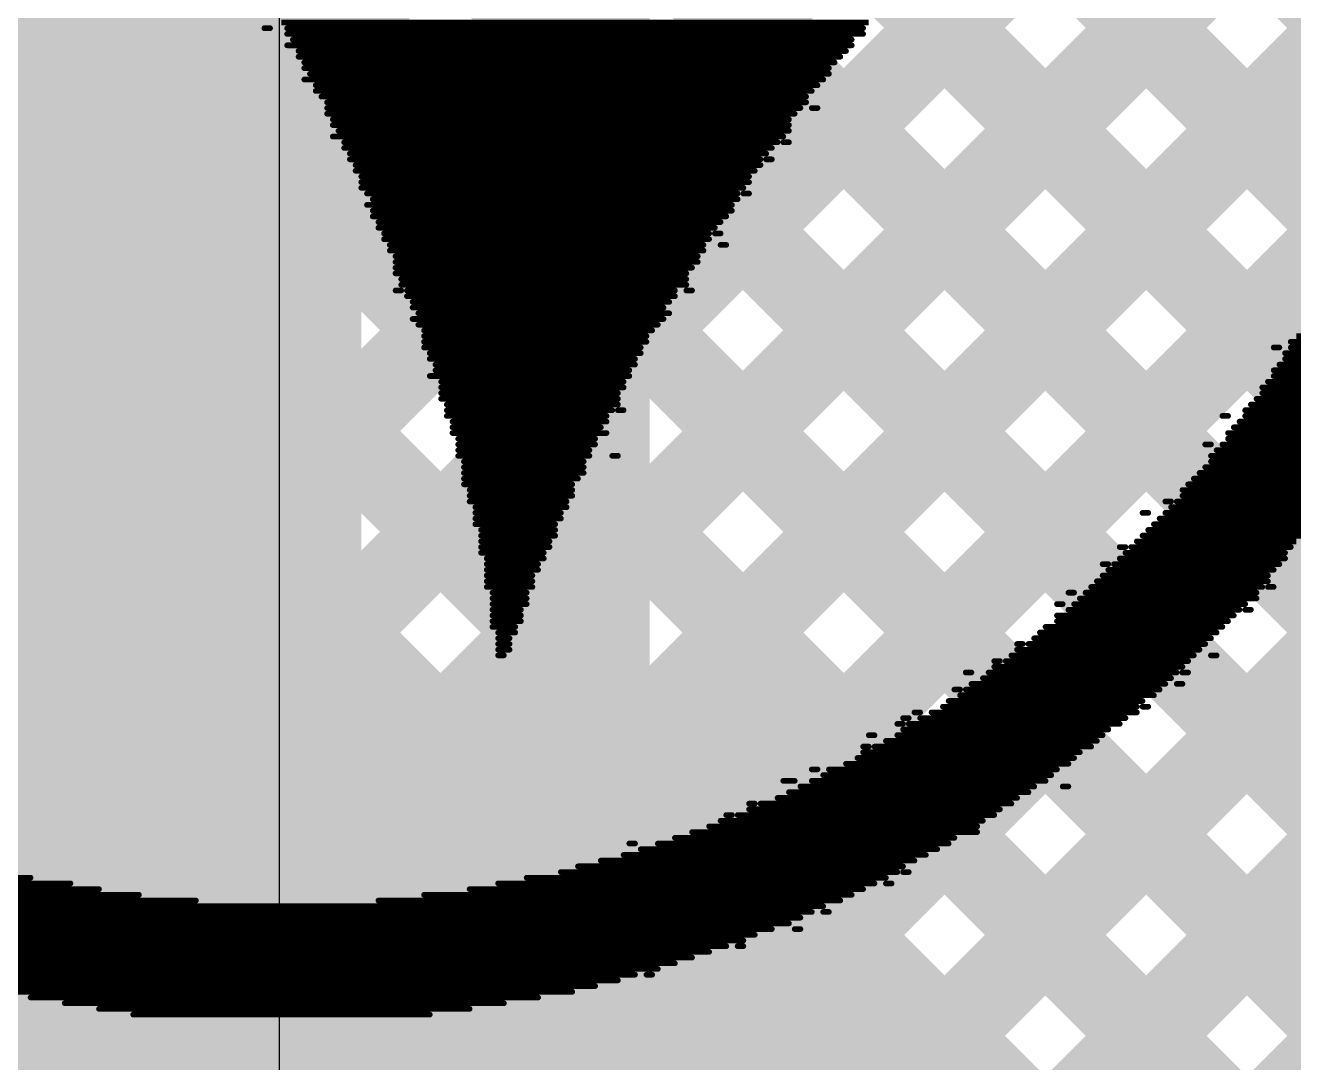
# Model space of a CAD drawing. Header units: millimetres. Extents: x 4.35 to 7.26, y 1.61 to 5.34.
# Drawn here: x 5.6371 to 5.8595, y 3.1066 to 3.2885 of the extents above; entities that cross this region are included whole.
import ezdxf

# ---------------------------------------------------------------- set-up
doc = ezdxf.new("R2010")
doc.units = ezdxf.units.MM
doc.header["$MEASUREMENT"] = 0
for name, color, linetype in [('BottomLayer', 5, 'Continuous'), ('BottomOverlay', 54, 'Continuous'), ('TopLayer', 1, 'Continuous'), ('TopOverlay', 2, 'Continuous'), ('TopPaste', 8, 'Continuous'), ('TopSolder', 216, 'Continuous')]:
    doc.layers.add(name, color=color, linetype=linetype)

# ---------------------------------------------------------------- blocks, each defined once
blk = doc.blocks.new('SLF10145T_100M2R5_PF_107')
at = {"layer": 'TopLayer'}
blk.add_solid([(0.11024, -0.06299), (0.20866, -0.06299), (0.11024, 0.06299), (0.20866, 0.06299)], dxfattribs=at)
at = {"layer": 'TopOverlay', "const_width": 0.01}
blk.add_lwpolyline([(0.204, -0.072), (0.204, -0.204)], dxfattribs=at)
at = {"layer": 'TopOverlay', "const_width": 0.005}
blk.add_lwpolyline([(0.2015, -0.072, 1), (0.2065, -0.072, 1)], format="xyb", close=True, dxfattribs=at)
at = {"layer": 'TopPaste'}
blk.add_solid([(0.11024, -0.06299), (0.20866, -0.06299), (0.11024, 0.06299), (0.20866, 0.06299)], dxfattribs=at)
at = {"layer": 'TopSolder'}
blk.add_solid([(0.10624, -0.06699), (0.21266, -0.06699), (0.10624, 0.06699), (0.21266, 0.06699)], dxfattribs=at)

msp = doc.modelspace()

# ---------------------------------------------------------------- linework, layer by layer
at = {"layer": 'BottomLayer'}
for points, const_width in [([(5.75481, 2.9971), (6.16722, 3.4095)], 0.015), ([(5.72924, 3.00688), (6.1245, 3.40214)], 0.015), ([(5.3628, 2.7465), (6.0168, 3.4005)], 0.015), ([(5.64993, 2.99828), (6.05215, 3.4005)], 0.015), ([(5.6765, 3.09556), (5.98144, 3.4005)], 0.015), ([(5.6765, 3.23698), (5.84002, 3.4005)], 0.015), ([(5.6765, 3.20163), (5.87537, 3.4005)], 0.015), ([(5.6765, 3.27234), (5.80466, 3.4005)], 0.015), ([(5.6765, 3.13092), (5.94608, 3.4005)], 0.015), ([(5.6765, 3.16627), (5.91073, 3.4005)], 0.015), ([(5.69351, 3.0065), (6.08751, 3.4005)], 0.015), ([(5.75653, 3.4005), (6.2405, 2.91653)], 0.015), ([(5.72377, 3.39791), (6.2405, 2.88118)], 0.015), ([(5.70058, 3.38574), (5.95838, 3.12794)], 0.015), ([(5.68453, 3.36643), (5.93041, 3.12056)], 0.015), ([(5.642, 3.08158), (5.642, 3.335)], 0.04), ([(5.67662, 3.33899), (5.9245, 3.09111)], 0.015), ([(5.6765, 3.08158), (5.6765, 3.335)], 0.015), ([(5.6765, 3.30376), (5.9245, 3.05576)], 0.015), ([(5.6765, 3.2684), (5.9245, 3.0204)], 0.015), ([(5.6765, 3.23305), (5.9245, 2.98505)], 0.015), ([(5.6765, 3.19769), (5.9245, 2.94969)], 0.015), ([(5.6765, 3.19769), (5.9245, 2.94969)], 0.015), ([(5.6765, 3.16233), (5.9245, 2.91433)], 0.015), ([(5.6765, 3.12698), (5.9245, 2.87898)], 0.015)]:
    msp.add_lwpolyline(points, dxfattribs=dict(at, const_width=const_width))
at = {"layer": 'BottomLayer', "const_width": 0.0075}
for points in [[(5.67275, 3.27234, 1), (5.68025, 3.27234, 1)], [(5.67275, 3.2684, 1), (5.68025, 3.2684, 1)], [(5.67275, 3.23698, 1), (5.68025, 3.23698, 1)], [(5.67275, 3.23305, 1), (5.68025, 3.23305, 1)], [(5.67275, 3.20163, 1), (5.68025, 3.20163, 1)], [(5.67275, 3.19769, 1), (5.68025, 3.19769, 1)], [(5.67275, 3.19769, 1), (5.68025, 3.19769, 1)], [(5.67275, 3.16627, 1), (5.68025, 3.16627, 1)], [(5.67275, 3.16233, 1), (5.68025, 3.16233, 1)], [(5.67275, 3.13092, 1), (5.68025, 3.13092, 1)], [(5.67275, 3.12698, 1), (5.68025, 3.12698, 1)]]:
    msp.add_lwpolyline(points, format="xyb", close=True, dxfattribs=at)
at = {"layer": 'BottomOverlay', "const_width": 0.001}
for points in [[(5.682, 3.289), (5.785, 3.289)], [(5.679, 3.288), (5.68, 3.288)], [(5.683, 3.288), (5.784, 3.288)], [(5.683, 3.287), (5.784, 3.287)], [(5.683, 3.285), (5.782, 3.285)], [(5.684, 3.286), (5.782, 3.286)], [(5.685, 3.284), (5.781, 3.284)], [(5.685, 3.283), (5.78, 3.283)], [(5.686, 3.282), (5.779, 3.282)], [(5.686, 3.281), (5.778, 3.281)], [(5.686, 3.279), (5.777, 3.279)], [(5.687, 3.28), (5.778, 3.28)], [(5.688, 3.278), (5.776, 3.278)], [(5.688, 3.277), (5.775, 3.277)], [(5.689, 3.276), (5.774, 3.276)], [(5.69, 3.275), (5.774, 3.275)], [(5.69, 3.274), (5.773, 3.274)], [(5.775, 3.274), (5.776, 3.274)], [(5.69, 3.273), (5.772, 3.273)], [(5.691, 3.272), (5.771, 3.272)], [(5.691, 3.271), (5.771, 3.271)], [(5.691, 3.269), (5.77, 3.269)], [(5.692, 3.27), (5.771, 3.27)], [(5.693, 3.268), (5.769, 3.268)], [(5.693, 3.267), (5.768, 3.267)], [(5.77, 3.268), (5.771, 3.268)], [(5.694, 3.266), (5.767, 3.266)], [(5.694, 3.265), (5.766, 3.265)], [(5.767, 3.265), (5.768, 3.265)], [(5.695, 3.264), (5.766, 3.264)], [(5.695, 3.263), (5.765, 3.263)], [(5.696, 3.262), (5.764, 3.262)], [(5.696, 3.261), (5.764, 3.261)], [(5.696, 3.26), (5.763, 3.26)], [(5.697, 3.259), (5.762, 3.259)], [(5.698, 3.258), (5.762, 3.258)], [(5.763, 3.259), (5.764, 3.259)], [(5.697, 3.257), (5.761, 3.257)], [(5.698, 3.256), (5.761, 3.256)], [(5.698, 3.255), (5.76, 3.255)], [(5.699, 3.254), (5.759, 3.254)], [(5.699, 3.253), (5.758, 3.253)], [(5.7, 3.252), (5.757, 3.252)], [(5.758, 3.252), (5.759, 3.252)], [(5.7, 3.251), (5.757, 3.251)], [(5.701, 3.25), (5.756, 3.25)], [(5.701, 3.249), (5.756, 3.249)], [(5.759, 3.25), (5.76, 3.25)], [(5.702, 3.248), (5.755, 3.248)], [(5.702, 3.247), (5.755, 3.247)], [(5.702, 3.246), (5.754, 3.246)], [(5.702, 3.245), (5.753, 3.245)], [(5.703, 3.244), (5.753, 3.244)], [(5.703, 3.243), (5.753, 3.243)], [(5.702, 3.242), (5.703, 3.242)], [(5.704, 3.242), (5.751, 3.242)], [(5.704, 3.241), (5.751, 3.241)], [(5.753, 3.242), (5.754, 3.242)], [(5.705, 3.24), (5.75, 3.24)], [(5.705, 3.239), (5.749, 3.239)], [(5.706, 3.238), (5.75, 3.238)], [(5.705, 3.237), (5.749, 3.237)], [(5.706, 3.236), (5.748, 3.236)], [(5.707, 3.235), (5.747, 3.235)], [(5.707, 3.234), (5.746, 3.234)], [(5.86, 3.234), (5.884, 3.234)], [(5.707, 3.233), (5.746, 3.233)], [(5.707, 3.232), (5.745, 3.232)], [(5.856, 3.232), (5.857, 3.232)], [(5.859, 3.233), (5.883, 3.233)], [(5.859, 3.232), (5.883, 3.232)], [(5.708, 3.231), (5.745, 3.231)], [(5.708, 3.23), (5.744, 3.23)], [(5.709, 3.229), (5.744, 3.229)], [(5.857, 3.229), (5.881, 3.229)], [(5.858, 3.231), (5.882, 3.231)], [(5.858, 3.23), (5.882, 3.23)], [(5.708, 3.227), (5.743, 3.227)], [(5.709, 3.228), (5.743, 3.228)], [(5.856, 3.228), (5.881, 3.228)], [(5.856, 3.227), (5.88, 3.227)], [(5.71, 3.226), (5.742, 3.226)], [(5.71, 3.225), (5.742, 3.225)], [(5.854, 3.225), (5.879, 3.225)], [(5.855, 3.226), (5.88, 3.226)], [(5.71, 3.224), (5.741, 3.224)], [(5.71, 3.223), (5.741, 3.223)], [(5.853, 3.223), (5.878, 3.223)], [(5.854, 3.224), (5.878, 3.224)], [(5.711, 3.222), (5.741, 3.222)], [(5.711, 3.221), (5.74, 3.221)], [(5.741, 3.221), (5.742, 3.221)], [(5.851, 3.221), (5.877, 3.221)], [(5.852, 3.222), (5.877, 3.222)], [(5.711, 3.22), (5.739, 3.22)], [(5.712, 3.219), (5.739, 3.219)], [(5.712, 3.218), (5.738, 3.218)], [(5.847, 3.22), (5.848, 3.22)], [(5.849, 3.218), (5.875, 3.218)], [(5.85, 3.219), (5.876, 3.219)], [(5.851, 3.22), (5.876, 3.22)], [(5.712, 3.217), (5.739, 3.217)], [(5.713, 3.216), (5.737, 3.216)], [(5.848, 3.217), (5.874, 3.217)], [(5.848, 3.216), (5.873, 3.216)], [(5.713, 3.215), (5.737, 3.215)], [(5.713, 3.214), (5.736, 3.214)], [(5.844, 3.215), (5.845, 3.215)], [(5.846, 3.214), (5.872, 3.214)], [(5.847, 3.215), (5.873, 3.215)], [(5.713, 3.213), (5.736, 3.213)], [(5.714, 3.212), (5.735, 3.212)], [(5.74, 3.213), (5.741, 3.213)], [(5.845, 3.213), (5.871, 3.213)], [(5.845, 3.212), (5.871, 3.212)], [(5.714, 3.211), (5.735, 3.211)], [(5.714, 3.21), (5.735, 3.21)], [(5.714, 3.209), (5.734, 3.209)], [(5.842, 3.209), (5.87, 3.209)], [(5.843, 3.21), (5.869, 3.21)], [(5.844, 3.211), (5.87, 3.211)], [(5.714, 3.208), (5.733, 3.208)], [(5.715, 3.207), (5.733, 3.207)], [(5.84, 3.207), (5.867, 3.207)], [(5.841, 3.208), (5.868, 3.208)], [(5.715, 3.206), (5.733, 3.206)], [(5.715, 3.205), (5.732, 3.205)], [(5.837, 3.205), (5.838, 3.205)], [(5.839, 3.205), (5.866, 3.205)], [(5.84, 3.206), (5.866, 3.206)], [(5.716, 3.204), (5.732, 3.204)], [(5.716, 3.203), (5.731, 3.203)], [(5.833, 3.203), (5.834, 3.203)], [(5.837, 3.203), (5.864, 3.203)], [(5.838, 3.204), (5.865, 3.204)], [(5.716, 3.202), (5.731, 3.202)], [(5.716, 3.201), (5.73, 3.201)], [(5.835, 3.201), (5.862, 3.201)], [(5.836, 3.202), (5.863, 3.202)], [(5.717, 3.2), (5.73, 3.2)], [(5.717, 3.199), (5.73, 3.199)], [(5.717, 3.198), (5.729, 3.198)], [(5.832, 3.198), (5.86, 3.198)], [(5.833, 3.199), (5.861, 3.199)], [(5.834, 3.2), (5.862, 3.2)], [(5.717, 3.197), (5.729, 3.197)], [(5.717, 3.196), (5.728, 3.196)], [(5.829, 3.197), (5.83, 3.197)], [(5.83, 3.196), (5.858, 3.196)], [(5.831, 3.197), (5.859, 3.197)], [(5.718, 3.195), (5.728, 3.195)], [(5.718, 3.194), (5.727, 3.194)], [(5.826, 3.194), (5.827, 3.194)], [(5.828, 3.194), (5.857, 3.194)], [(5.829, 3.195), (5.858, 3.195)], [(5.718, 3.193), (5.727, 3.193)], [(5.718, 3.192), (5.726, 3.192)], [(5.826, 3.192), (5.855, 3.192)], [(5.827, 3.193), (5.856, 3.193)], [(5.718, 3.191), (5.726, 3.191)], [(5.718, 3.19), (5.726, 3.19)], [(5.719, 3.189), (5.725, 3.189)], [(5.82, 3.189), (5.821, 3.189)], [(5.823, 3.189), (5.853, 3.189)], [(5.824, 3.19), (5.854, 3.19)], [(5.825, 3.191), (5.855, 3.191)], [(5.855, 3.19), (5.856, 3.19)], [(5.719, 3.188), (5.725, 3.188)], [(5.719, 3.187), (5.725, 3.187)], [(5.818, 3.187), (5.819, 3.187)], [(5.821, 3.187), (5.851, 3.187)], [(5.822, 3.188), (5.853, 3.188)], [(5.719, 3.186), (5.724, 3.186)], [(5.719, 3.185), (5.724, 3.185)], [(5.818, 3.185), (5.849, 3.185)], [(5.82, 3.186), (5.85, 3.186)], [(5.851, 3.186), (5.852, 3.186)], [(5.719, 3.184), (5.724, 3.184)], [(5.719, 3.183), (5.723, 3.183)], [(5.816, 3.183), (5.847, 3.183)], [(5.818, 3.184), (5.848, 3.184)], [(5.72, 3.182), (5.723, 3.182)], [(5.72, 3.181), (5.722, 3.181)], [(5.72, 3.18), (5.722, 3.18)], [(5.811, 3.18), (5.812, 3.18)], [(5.813, 3.18), (5.844, 3.18)], [(5.814, 3.181), (5.845, 3.181)], [(5.815, 3.182), (5.846, 3.182)], [(5.72, 3.179), (5.722, 3.179)], [(5.72, 3.178), (5.721, 3.178)], [(5.81, 3.178), (5.842, 3.178)], [(5.811, 3.179), (5.843, 3.179)], [(5.845, 3.178), (5.846, 3.178)], [(5.807, 3.177), (5.808, 3.177)], [(5.807, 3.176), (5.84, 3.176)], [(5.809, 3.177), (5.841, 3.177)], [(5.802, 3.175), (5.803, 3.175)], [(5.805, 3.174), (5.838, 3.174)], [(5.806, 3.175), (5.839, 3.175)], [(5.84, 3.175), (5.841, 3.175)], [(5.8, 3.172), (5.801, 3.172)], [(5.802, 3.172), (5.836, 3.172)], [(5.803, 3.173), (5.837, 3.173)], [(5.839, 3.173), (5.84, 3.173)], [(5.798, 3.169), (5.832, 3.169)], [(5.799, 3.17), (5.833, 3.17)], [(5.801, 3.171), (5.835, 3.171)], [(5.833, 3.169), (5.834, 3.169)], [(5.791, 3.167), (5.792, 3.167)], [(5.793, 3.168), (5.794, 3.168)], [(5.794, 3.167), (5.83, 3.167)], [(5.796, 3.168), (5.832, 3.168)], [(5.79, 3.166), (5.791, 3.166)], [(5.791, 3.165), (5.827, 3.165)], [(5.792, 3.166), (5.829, 3.166)], [(5.785, 3.164), (5.786, 3.164)], [(5.788, 3.163), (5.825, 3.163)], [(5.79, 3.164), (5.826, 3.164)], [(5.783, 3.16), (5.821, 3.16)], [(5.784, 3.162), (5.785, 3.162)], [(5.784, 3.161), (5.822, 3.161)], [(5.786, 3.162), (5.824, 3.162)], [(5.775, 3.158), (5.776, 3.158)], [(5.778, 3.158), (5.818, 3.158)], [(5.781, 3.159), (5.82, 3.159)], [(5.77, 3.156), (5.772, 3.156)], [(5.775, 3.156), (5.816, 3.156)], [(5.777, 3.157), (5.817, 3.157)], [(5.771, 3.154), (5.813, 3.154)], [(5.773, 3.155), (5.814, 3.155)], [(5.819, 3.155), (5.82, 3.155)], [(5.764, 3.152), (5.765, 3.152)], [(5.766, 3.152), (5.81, 3.152)], [(5.769, 3.153), (5.811, 3.153)], [(5.759, 3.149), (5.805, 3.149)], [(5.76, 3.15), (5.761, 3.15)], [(5.762, 3.15), (5.807, 3.15)], [(5.764, 3.151), (5.808, 3.151)], [(5.754, 3.147), (5.804, 3.147)], [(5.757, 3.148), (5.804, 3.148)], [(5.743, 3.145), (5.744, 3.145)], [(5.748, 3.145), (5.799, 3.145)], [(5.751, 3.146), (5.8, 3.146)], [(5.742, 3.143), (5.795, 3.143)], [(5.745, 3.144), (5.797, 3.144)], [(5.731, 3.14), (5.79, 3.14)], [(5.734, 3.141), (5.791, 3.141)], [(5.738, 3.142), (5.793, 3.142)], [(5.791, 3.14), (5.792, 3.14)], [(5.577, 3.139), (5.638, 3.139)], [(5.58, 3.138), (5.645, 3.138)], [(5.72, 3.138), (5.786, 3.138)], [(5.725, 3.139), (5.788, 3.139)], [(5.788, 3.138), (5.789, 3.138)], [(5.582, 3.137), (5.65, 3.137)], [(5.583, 3.136), (5.657, 3.136)], [(5.707, 3.136), (5.782, 3.136)], [(5.715, 3.137), (5.784, 3.137)], [(5.586, 3.135), (5.667, 3.135)], [(5.588, 3.134), (5.777, 3.134)], [(5.699, 3.135), (5.78, 3.135)], [(5.589, 3.133), (5.775, 3.133)], [(5.592, 3.132), (5.773, 3.132)], [(5.777, 3.133), (5.778, 3.133)], [(5.595, 3.131), (5.771, 3.131)], [(5.597, 3.13), (5.768, 3.13)], [(5.599, 3.129), (5.765, 3.129)], [(5.772, 3.13), (5.773, 3.13)], [(5.602, 3.128), (5.763, 3.128)], [(5.604, 3.127), (5.76, 3.127)], [(5.762, 3.127), (5.763, 3.127)], [(5.608, 3.126), (5.757, 3.126)], [(5.611, 3.125), (5.754, 3.125)], [(5.614, 3.124), (5.751, 3.124)], [(5.617, 3.123), (5.748, 3.123)], [(5.621, 3.122), (5.744, 3.122)], [(5.624, 3.121), (5.741, 3.121)], [(5.628, 3.12), (5.737, 3.12)], [(5.746, 3.122), (5.747, 3.122)], [(5.633, 3.119), (5.733, 3.119)], [(5.638, 3.118), (5.727, 3.118)], [(5.644, 3.117), (5.721, 3.117)], [(5.65, 3.116), (5.715, 3.116)], [(5.656, 3.115), (5.708, 3.115)]]:
    msp.add_lwpolyline(points, dxfattribs=at)
at = {"layer": 'BottomOverlay', "const_width": 0.0005}
for points in [[(5.67875, 3.288, 1), (5.67925, 3.288, 1)], [(5.67975, 3.288, 1), (5.68025, 3.288, 1)], [(5.68275, 3.288, 1), (5.68325, 3.288, 1)], [(5.68275, 3.287, 1), (5.68325, 3.287, 1)], [(5.78375, 3.288, 1), (5.78425, 3.288, 1)], [(5.78375, 3.287, 1), (5.78425, 3.287, 1)], [(5.68275, 3.285, 1), (5.68325, 3.285, 1)], [(5.68375, 3.286, 1), (5.68425, 3.286, 1)], [(5.78175, 3.286, 1), (5.78225, 3.286, 1)], [(5.78175, 3.285, 1), (5.78225, 3.285, 1)], [(5.68475, 3.284, 1), (5.68525, 3.284, 1)], [(5.68475, 3.283, 1), (5.68525, 3.283, 1)], [(5.77975, 3.283, 1), (5.78025, 3.283, 1)], [(5.78075, 3.284, 1), (5.78125, 3.284, 1)], [(5.68575, 3.282, 1), (5.68625, 3.282, 1)], [(5.68575, 3.281, 1), (5.68625, 3.281, 1)], [(5.77775, 3.281, 1), (5.77825, 3.281, 1)], [(5.77875, 3.282, 1), (5.77925, 3.282, 1)], [(5.68575, 3.279, 1), (5.68625, 3.279, 1)], [(5.68675, 3.28, 1), (5.68725, 3.28, 1)], [(5.68775, 3.278, 1), (5.68825, 3.278, 1)], [(5.77575, 3.278, 1), (5.77625, 3.278, 1)], [(5.77675, 3.279, 1), (5.77725, 3.279, 1)], [(5.77775, 3.28, 1), (5.77825, 3.28, 1)], [(5.68775, 3.277, 1), (5.68825, 3.277, 1)], [(5.68875, 3.276, 1), (5.68925, 3.276, 1)], [(5.77375, 3.276, 1), (5.77425, 3.276, 1)], [(5.77475, 3.277, 1), (5.77525, 3.277, 1)], [(5.68975, 3.275, 1), (5.69025, 3.275, 1)], [(5.68975, 3.274, 1), (5.69025, 3.274, 1)], [(5.77275, 3.274, 1), (5.77325, 3.274, 1)], [(5.77375, 3.275, 1), (5.77425, 3.275, 1)], [(5.77475, 3.274, 1), (5.77525, 3.274, 1)], [(5.77575, 3.274, 1), (5.77625, 3.274, 1)], [(5.68975, 3.273, 1), (5.69025, 3.273, 1)], [(5.69075, 3.272, 1), (5.69125, 3.272, 1)], [(5.77075, 3.272, 1), (5.77125, 3.272, 1)], [(5.77175, 3.273, 1), (5.77225, 3.273, 1)], [(5.69075, 3.271, 1), (5.69125, 3.271, 1)], [(5.69075, 3.269, 1), (5.69125, 3.269, 1)], [(5.69175, 3.27, 1), (5.69225, 3.27, 1)], [(5.76975, 3.269, 1), (5.77025, 3.269, 1)], [(5.77075, 3.271, 1), (5.77125, 3.271, 1)], [(5.77075, 3.27, 1), (5.77125, 3.27, 1)], [(5.69275, 3.268, 1), (5.69325, 3.268, 1)], [(5.69275, 3.267, 1), (5.69325, 3.267, 1)], [(5.76775, 3.267, 1), (5.76825, 3.267, 1)], [(5.76875, 3.268, 1), (5.76925, 3.268, 1)], [(5.76975, 3.268, 1), (5.77025, 3.268, 1)], [(5.77075, 3.268, 1), (5.77125, 3.268, 1)], [(5.69375, 3.266, 1), (5.69425, 3.266, 1)], [(5.69375, 3.265, 1), (5.69425, 3.265, 1)], [(5.76575, 3.265, 1), (5.76625, 3.265, 1)], [(5.76675, 3.266, 1), (5.76725, 3.266, 1)], [(5.76675, 3.265, 1), (5.76725, 3.265, 1)], [(5.76775, 3.265, 1), (5.76825, 3.265, 1)], [(5.69475, 3.264, 1), (5.69525, 3.264, 1)], [(5.69475, 3.263, 1), (5.69525, 3.263, 1)], [(5.76475, 3.263, 1), (5.76525, 3.263, 1)], [(5.76575, 3.264, 1), (5.76625, 3.264, 1)], [(5.69575, 3.262, 1), (5.69625, 3.262, 1)], [(5.69575, 3.261, 1), (5.69625, 3.261, 1)], [(5.76375, 3.262, 1), (5.76425, 3.262, 1)], [(5.76375, 3.261, 1), (5.76425, 3.261, 1)], [(5.69575, 3.26, 1), (5.69625, 3.26, 1)], [(5.69675, 3.259, 1), (5.69725, 3.259, 1)], [(5.69775, 3.258, 1), (5.69825, 3.258, 1)], [(5.76175, 3.259, 1), (5.76225, 3.259, 1)], [(5.76175, 3.258, 1), (5.76225, 3.258, 1)], [(5.76275, 3.26, 1), (5.76325, 3.26, 1)], [(5.76275, 3.259, 1), (5.76325, 3.259, 1)], [(5.76375, 3.259, 1), (5.76425, 3.259, 1)], [(5.69675, 3.257, 1), (5.69725, 3.257, 1)], [(5.69775, 3.256, 1), (5.69825, 3.256, 1)], [(5.76075, 3.257, 1), (5.76125, 3.257, 1)], [(5.76075, 3.256, 1), (5.76125, 3.256, 1)], [(5.69775, 3.255, 1), (5.69825, 3.255, 1)], [(5.69875, 3.254, 1), (5.69925, 3.254, 1)], [(5.75875, 3.254, 1), (5.75925, 3.254, 1)], [(5.75975, 3.255, 1), (5.76025, 3.255, 1)], [(5.69875, 3.253, 1), (5.69925, 3.253, 1)], [(5.69975, 3.252, 1), (5.70025, 3.252, 1)], [(5.75675, 3.252, 1), (5.75725, 3.252, 1)], [(5.75775, 3.253, 1), (5.75825, 3.253, 1)], [(5.75775, 3.252, 1), (5.75825, 3.252, 1)], [(5.75875, 3.252, 1), (5.75925, 3.252, 1)], [(5.69975, 3.251, 1), (5.70025, 3.251, 1)], [(5.70075, 3.25, 1), (5.70125, 3.25, 1)], [(5.70075, 3.249, 1), (5.70125, 3.249, 1)], [(5.75575, 3.25, 1), (5.75625, 3.25, 1)], [(5.75575, 3.249, 1), (5.75625, 3.249, 1)], [(5.75675, 3.251, 1), (5.75725, 3.251, 1)], [(5.75875, 3.25, 1), (5.75925, 3.25, 1)], [(5.75975, 3.25, 1), (5.76025, 3.25, 1)], [(5.70175, 3.248, 1), (5.70225, 3.248, 1)], [(5.70175, 3.247, 1), (5.70225, 3.247, 1)], [(5.75475, 3.248, 1), (5.75525, 3.248, 1)], [(5.75475, 3.247, 1), (5.75525, 3.247, 1)], [(5.70175, 3.246, 1), (5.70225, 3.246, 1)], [(5.70175, 3.245, 1), (5.70225, 3.245, 1)], [(5.75275, 3.245, 1), (5.75325, 3.245, 1)], [(5.75375, 3.246, 1), (5.75425, 3.246, 1)], [(5.70275, 3.244, 1), (5.70325, 3.244, 1)], [(5.70275, 3.243, 1), (5.70325, 3.243, 1)], [(5.75275, 3.244, 1), (5.75325, 3.244, 1)], [(5.75275, 3.243, 1), (5.75325, 3.243, 1)], [(5.70175, 3.242, 1), (5.70225, 3.242, 1)], [(5.70275, 3.242, 1), (5.70325, 3.242, 1)], [(5.70375, 3.242, 1), (5.70425, 3.242, 1)], [(5.70375, 3.241, 1), (5.70425, 3.241, 1)], [(5.75075, 3.242, 1), (5.75125, 3.242, 1)], [(5.75075, 3.241, 1), (5.75125, 3.241, 1)], [(5.75275, 3.242, 1), (5.75325, 3.242, 1)], [(5.75375, 3.242, 1), (5.75425, 3.242, 1)], [(5.70475, 3.24, 1), (5.70525, 3.24, 1)], [(5.70475, 3.239, 1), (5.70525, 3.239, 1)], [(5.70575, 3.238, 1), (5.70625, 3.238, 1)], [(5.74875, 3.239, 1), (5.74925, 3.239, 1)], [(5.74975, 3.24, 1), (5.75025, 3.24, 1)], [(5.74975, 3.238, 1), (5.75025, 3.238, 1)], [(5.70475, 3.237, 1), (5.70525, 3.237, 1)], [(5.70575, 3.236, 1), (5.70625, 3.236, 1)], [(5.74775, 3.236, 1), (5.74825, 3.236, 1)], [(5.74875, 3.237, 1), (5.74925, 3.237, 1)], [(5.70675, 3.235, 1), (5.70725, 3.235, 1)], [(5.70675, 3.234, 1), (5.70725, 3.234, 1)], [(5.74575, 3.234, 1), (5.74625, 3.234, 1)], [(5.74675, 3.235, 1), (5.74725, 3.235, 1)], [(5.70675, 3.233, 1), (5.70725, 3.233, 1)], [(5.70675, 3.232, 1), (5.70725, 3.232, 1)], [(5.74475, 3.232, 1), (5.74525, 3.232, 1)], [(5.74575, 3.233, 1), (5.74625, 3.233, 1)], [(5.85575, 3.232, 1), (5.85625, 3.232, 1)], [(5.85675, 3.232, 1), (5.85725, 3.232, 1)], [(5.85875, 3.233, 1), (5.85925, 3.233, 1)], [(5.85875, 3.232, 1), (5.85925, 3.232, 1)], [(5.70775, 3.231, 1), (5.70825, 3.231, 1)], [(5.70775, 3.23, 1), (5.70825, 3.23, 1)], [(5.70875, 3.229, 1), (5.70925, 3.229, 1)], [(5.74375, 3.23, 1), (5.74425, 3.23, 1)], [(5.74375, 3.229, 1), (5.74425, 3.229, 1)], [(5.74475, 3.231, 1), (5.74525, 3.231, 1)], [(5.85675, 3.229, 1), (5.85725, 3.229, 1)], [(5.85775, 3.231, 1), (5.85825, 3.231, 1)], [(5.85775, 3.23, 1), (5.85825, 3.23, 1)], [(5.70775, 3.227, 1), (5.70825, 3.227, 1)], [(5.70875, 3.228, 1), (5.70925, 3.228, 1)], [(5.74275, 3.228, 1), (5.74325, 3.228, 1)], [(5.74275, 3.227, 1), (5.74325, 3.227, 1)], [(5.85575, 3.228, 1), (5.85625, 3.228, 1)], [(5.85575, 3.227, 1), (5.85625, 3.227, 1)], [(5.70975, 3.226, 1), (5.71025, 3.226, 1)], [(5.70975, 3.225, 1), (5.71025, 3.225, 1)], [(5.74175, 3.226, 1), (5.74225, 3.226, 1)], [(5.74175, 3.225, 1), (5.74225, 3.225, 1)], [(5.85375, 3.225, 1), (5.85425, 3.225, 1)], [(5.85475, 3.226, 1), (5.85525, 3.226, 1)], [(5.70975, 3.224, 1), (5.71025, 3.224, 1)], [(5.70975, 3.223, 1), (5.71025, 3.223, 1)], [(5.74075, 3.224, 1), (5.74125, 3.224, 1)], [(5.74075, 3.223, 1), (5.74125, 3.223, 1)], [(5.85275, 3.223, 1), (5.85325, 3.223, 1)], [(5.85375, 3.224, 1), (5.85425, 3.224, 1)], [(5.71075, 3.222, 1), (5.71125, 3.222, 1)], [(5.71075, 3.221, 1), (5.71125, 3.221, 1)], [(5.73975, 3.221, 1), (5.74025, 3.221, 1)], [(5.74075, 3.222, 1), (5.74125, 3.222, 1)], [(5.74075, 3.221, 1), (5.74125, 3.221, 1)], [(5.74175, 3.221, 1), (5.74225, 3.221, 1)], [(5.85075, 3.221, 1), (5.85125, 3.221, 1)], [(5.85175, 3.222, 1), (5.85225, 3.222, 1)], [(5.71075, 3.22, 1), (5.71125, 3.22, 1)], [(5.71175, 3.219, 1), (5.71225, 3.219, 1)], [(5.71175, 3.218, 1), (5.71225, 3.218, 1)], [(5.73775, 3.218, 1), (5.73825, 3.218, 1)], [(5.73875, 3.22, 1), (5.73925, 3.22, 1)], [(5.73875, 3.219, 1), (5.73925, 3.219, 1)], [(5.84675, 3.22, 1), (5.84725, 3.22, 1)], [(5.84775, 3.22, 1), (5.84825, 3.22, 1)], [(5.84875, 3.218, 1), (5.84925, 3.218, 1)], [(5.84975, 3.219, 1), (5.85025, 3.219, 1)], [(5.85075, 3.22, 1), (5.85125, 3.22, 1)], [(5.71175, 3.217, 1), (5.71225, 3.217, 1)], [(5.71275, 3.216, 1), (5.71325, 3.216, 1)], [(5.73675, 3.216, 1), (5.73725, 3.216, 1)], [(5.73875, 3.217, 1), (5.73925, 3.217, 1)], [(5.84775, 3.217, 1), (5.84825, 3.217, 1)], [(5.84775, 3.216, 1), (5.84825, 3.216, 1)], [(5.71275, 3.215, 1), (5.71325, 3.215, 1)], [(5.71275, 3.214, 1), (5.71325, 3.214, 1)], [(5.73575, 3.214, 1), (5.73625, 3.214, 1)], [(5.73675, 3.215, 1), (5.73725, 3.215, 1)], [(5.84375, 3.215, 1), (5.84425, 3.215, 1)], [(5.84475, 3.215, 1), (5.84525, 3.215, 1)], [(5.84575, 3.214, 1), (5.84625, 3.214, 1)], [(5.84675, 3.215, 1), (5.84725, 3.215, 1)], [(5.71275, 3.213, 1), (5.71325, 3.213, 1)], [(5.71375, 3.212, 1), (5.71425, 3.212, 1)], [(5.73475, 3.212, 1), (5.73525, 3.212, 1)], [(5.73575, 3.213, 1), (5.73625, 3.213, 1)], [(5.73975, 3.213, 1), (5.74025, 3.213, 1)], [(5.74075, 3.213, 1), (5.74125, 3.213, 1)], [(5.84475, 3.213, 1), (5.84525, 3.213, 1)], [(5.84475, 3.212, 1), (5.84525, 3.212, 1)], [(5.71375, 3.211, 1), (5.71425, 3.211, 1)], [(5.71375, 3.21, 1), (5.71425, 3.21, 1)], [(5.71375, 3.209, 1), (5.71425, 3.209, 1)], [(5.73375, 3.209, 1), (5.73425, 3.209, 1)], [(5.73475, 3.211, 1), (5.73525, 3.211, 1)], [(5.73475, 3.21, 1), (5.73525, 3.21, 1)], [(5.84175, 3.209, 1), (5.84225, 3.209, 1)], [(5.84275, 3.21, 1), (5.84325, 3.21, 1)], [(5.84375, 3.211, 1), (5.84425, 3.211, 1)], [(5.71375, 3.208, 1), (5.71425, 3.208, 1)], [(5.71475, 3.207, 1), (5.71525, 3.207, 1)], [(5.73275, 3.208, 1), (5.73325, 3.208, 1)], [(5.73275, 3.207, 1), (5.73325, 3.207, 1)], [(5.83975, 3.207, 1), (5.84025, 3.207, 1)], [(5.84075, 3.208, 1), (5.84125, 3.208, 1)], [(5.71475, 3.206, 1), (5.71525, 3.206, 1)], [(5.71475, 3.205, 1), (5.71525, 3.205, 1)], [(5.73175, 3.205, 1), (5.73225, 3.205, 1)], [(5.73275, 3.206, 1), (5.73325, 3.206, 1)], [(5.83675, 3.205, 1), (5.83725, 3.205, 1)], [(5.83775, 3.205, 1), (5.83825, 3.205, 1)], [(5.83875, 3.205, 1), (5.83925, 3.205, 1)], [(5.83975, 3.206, 1), (5.84025, 3.206, 1)], [(5.71575, 3.204, 1), (5.71625, 3.204, 1)], [(5.71575, 3.203, 1), (5.71625, 3.203, 1)], [(5.73075, 3.203, 1), (5.73125, 3.203, 1)], [(5.73175, 3.204, 1), (5.73225, 3.204, 1)], [(5.83275, 3.203, 1), (5.83325, 3.203, 1)], [(5.83375, 3.203, 1), (5.83425, 3.203, 1)], [(5.83675, 3.203, 1), (5.83725, 3.203, 1)], [(5.83775, 3.204, 1), (5.83825, 3.204, 1)], [(5.71575, 3.202, 1), (5.71625, 3.202, 1)], [(5.71575, 3.201, 1), (5.71625, 3.201, 1)], [(5.72975, 3.201, 1), (5.73025, 3.201, 1)], [(5.73075, 3.202, 1), (5.73125, 3.202, 1)], [(5.83475, 3.201, 1), (5.83525, 3.201, 1)], [(5.83575, 3.202, 1), (5.83625, 3.202, 1)], [(5.71675, 3.2, 1), (5.71725, 3.2, 1)], [(5.71675, 3.199, 1), (5.71725, 3.199, 1)], [(5.71675, 3.198, 1), (5.71725, 3.198, 1)], [(5.72875, 3.198, 1), (5.72925, 3.198, 1)], [(5.72975, 3.2, 1), (5.73025, 3.2, 1)], [(5.72975, 3.199, 1), (5.73025, 3.199, 1)], [(5.83175, 3.198, 1), (5.83225, 3.198, 1)], [(5.83275, 3.199, 1), (5.83325, 3.199, 1)], [(5.83375, 3.2, 1), (5.83425, 3.2, 1)], [(5.71675, 3.197, 1), (5.71725, 3.197, 1)], [(5.71675, 3.196, 1), (5.71725, 3.196, 1)], [(5.72775, 3.196, 1), (5.72825, 3.196, 1)], [(5.72875, 3.197, 1), (5.72925, 3.197, 1)], [(5.82875, 3.197, 1), (5.82925, 3.197, 1)], [(5.82975, 3.197, 1), (5.83025, 3.197, 1)], [(5.82975, 3.196, 1), (5.83025, 3.196, 1)], [(5.83075, 3.197, 1), (5.83125, 3.197, 1)], [(5.85775, 3.196, 1), (5.85825, 3.196, 1)], [(5.85875, 3.197, 1), (5.85925, 3.197, 1)], [(5.71775, 3.195, 1), (5.71825, 3.195, 1)], [(5.71775, 3.194, 1), (5.71825, 3.194, 1)], [(5.72675, 3.194, 1), (5.72725, 3.194, 1)], [(5.72775, 3.195, 1), (5.72825, 3.195, 1)], [(5.82575, 3.194, 1), (5.82625, 3.194, 1)], [(5.82675, 3.194, 1), (5.82725, 3.194, 1)], [(5.82775, 3.194, 1), (5.82825, 3.194, 1)], [(5.82875, 3.195, 1), (5.82925, 3.195, 1)], [(5.85675, 3.194, 1), (5.85725, 3.194, 1)], [(5.85775, 3.195, 1), (5.85825, 3.195, 1)], [(5.71775, 3.193, 1), (5.71825, 3.193, 1)], [(5.71775, 3.192, 1), (5.71825, 3.192, 1)], [(5.72575, 3.192, 1), (5.72625, 3.192, 1)], [(5.72675, 3.193, 1), (5.72725, 3.193, 1)], [(5.82575, 3.192, 1), (5.82625, 3.192, 1)], [(5.82675, 3.193, 1), (5.82725, 3.193, 1)], [(5.85475, 3.192, 1), (5.85525, 3.192, 1)], [(5.85575, 3.193, 1), (5.85625, 3.193, 1)], [(5.71775, 3.191, 1), (5.71825, 3.191, 1)], [(5.71775, 3.19, 1), (5.71825, 3.19, 1)], [(5.71875, 3.189, 1), (5.71925, 3.189, 1)], [(5.72475, 3.189, 1), (5.72525, 3.189, 1)], [(5.72575, 3.191, 1), (5.72625, 3.191, 1)], [(5.72575, 3.19, 1), (5.72625, 3.19, 1)], [(5.81975, 3.189, 1), (5.82025, 3.189, 1)], [(5.82075, 3.189, 1), (5.82125, 3.189, 1)], [(5.82275, 3.189, 1), (5.82325, 3.189, 1)], [(5.82375, 3.19, 1), (5.82425, 3.19, 1)], [(5.82475, 3.191, 1), (5.82525, 3.191, 1)], [(5.85275, 3.189, 1), (5.85325, 3.189, 1)], [(5.85375, 3.19, 1), (5.85425, 3.19, 1)], [(5.85475, 3.191, 1), (5.85525, 3.191, 1)], [(5.85475, 3.19, 1), (5.85525, 3.19, 1)], [(5.85575, 3.19, 1), (5.85625, 3.19, 1)], [(5.71875, 3.188, 1), (5.71925, 3.188, 1)], [(5.71875, 3.187, 1), (5.71925, 3.187, 1)], [(5.72475, 3.188, 1), (5.72525, 3.188, 1)], [(5.72475, 3.187, 1), (5.72525, 3.187, 1)], [(5.81775, 3.187, 1), (5.81825, 3.187, 1)], [(5.81875, 3.187, 1), (5.81925, 3.187, 1)], [(5.82075, 3.187, 1), (5.82125, 3.187, 1)], [(5.82175, 3.188, 1), (5.82225, 3.188, 1)], [(5.85075, 3.187, 1), (5.85125, 3.187, 1)], [(5.85275, 3.188, 1), (5.85325, 3.188, 1)], [(5.71875, 3.186, 1), (5.71925, 3.186, 1)], [(5.71875, 3.185, 1), (5.71925, 3.185, 1)], [(5.72375, 3.186, 1), (5.72425, 3.186, 1)], [(5.72375, 3.185, 1), (5.72425, 3.185, 1)], [(5.81775, 3.185, 1), (5.81825, 3.185, 1)], [(5.81975, 3.186, 1), (5.82025, 3.186, 1)], [(5.84875, 3.185, 1), (5.84925, 3.185, 1)], [(5.84975, 3.186, 1), (5.85025, 3.186, 1)], [(5.85075, 3.186, 1), (5.85125, 3.186, 1)], [(5.85175, 3.186, 1), (5.85225, 3.186, 1)], [(5.71875, 3.184, 1), (5.71925, 3.184, 1)], [(5.71875, 3.183, 1), (5.71925, 3.183, 1)], [(5.72275, 3.183, 1), (5.72325, 3.183, 1)], [(5.72375, 3.184, 1), (5.72425, 3.184, 1)], [(5.81575, 3.183, 1), (5.81625, 3.183, 1)], [(5.81775, 3.184, 1), (5.81825, 3.184, 1)], [(5.84675, 3.183, 1), (5.84725, 3.183, 1)], [(5.84775, 3.184, 1), (5.84825, 3.184, 1)], [(5.71975, 3.182, 1), (5.72025, 3.182, 1)], [(5.71975, 3.181, 1), (5.72025, 3.181, 1)], [(5.71975, 3.18, 1), (5.72025, 3.18, 1)], [(5.72175, 3.181, 1), (5.72225, 3.181, 1)], [(5.72175, 3.18, 1), (5.72225, 3.18, 1)], [(5.72275, 3.182, 1), (5.72325, 3.182, 1)], [(5.81075, 3.18, 1), (5.81125, 3.18, 1)], [(5.81175, 3.18, 1), (5.81225, 3.18, 1)], [(5.81275, 3.18, 1), (5.81325, 3.18, 1)], [(5.81375, 3.181, 1), (5.81425, 3.181, 1)], [(5.81475, 3.182, 1), (5.81525, 3.182, 1)], [(5.84375, 3.18, 1), (5.84425, 3.18, 1)], [(5.84475, 3.181, 1), (5.84525, 3.181, 1)], [(5.84575, 3.182, 1), (5.84625, 3.182, 1)], [(5.71975, 3.179, 1), (5.72025, 3.179, 1)], [(5.71975, 3.178, 1), (5.72025, 3.178, 1)], [(5.72075, 3.178, 1), (5.72125, 3.178, 1)], [(5.72175, 3.179, 1), (5.72225, 3.179, 1)], [(5.80975, 3.178, 1), (5.81025, 3.178, 1)], [(5.81075, 3.179, 1), (5.81125, 3.179, 1)], [(5.84175, 3.178, 1), (5.84225, 3.178, 1)], [(5.84275, 3.179, 1), (5.84325, 3.179, 1)], [(5.84475, 3.178, 1), (5.84525, 3.178, 1)], [(5.84575, 3.178, 1), (5.84625, 3.178, 1)], [(5.80675, 3.177, 1), (5.80725, 3.177, 1)], [(5.80675, 3.176, 1), (5.80725, 3.176, 1)], [(5.80775, 3.177, 1), (5.80825, 3.177, 1)], [(5.80875, 3.177, 1), (5.80925, 3.177, 1)], [(5.83975, 3.176, 1), (5.84025, 3.176, 1)], [(5.84075, 3.177, 1), (5.84125, 3.177, 1)], [(5.80175, 3.175, 1), (5.80225, 3.175, 1)], [(5.80275, 3.175, 1), (5.80325, 3.175, 1)], [(5.80475, 3.174, 1), (5.80525, 3.174, 1)], [(5.80575, 3.175, 1), (5.80625, 3.175, 1)], [(5.83775, 3.174, 1), (5.83825, 3.174, 1)], [(5.83875, 3.175, 1), (5.83925, 3.175, 1)], [(5.83975, 3.175, 1), (5.84025, 3.175, 1)], [(5.84075, 3.175, 1), (5.84125, 3.175, 1)], [(5.79975, 3.172, 1), (5.80025, 3.172, 1)], [(5.80075, 3.172, 1), (5.80125, 3.172, 1)], [(5.80175, 3.172, 1), (5.80225, 3.172, 1)], [(5.80275, 3.173, 1), (5.80325, 3.173, 1)], [(5.83575, 3.172, 1), (5.83625, 3.172, 1)], [(5.83675, 3.173, 1), (5.83725, 3.173, 1)], [(5.83875, 3.173, 1), (5.83925, 3.173, 1)], [(5.83975, 3.173, 1), (5.84025, 3.173, 1)], [(5.79775, 3.169, 1), (5.79825, 3.169, 1)], [(5.79875, 3.17, 1), (5.79925, 3.17, 1)], [(5.80075, 3.171, 1), (5.80125, 3.171, 1)], [(5.83175, 3.169, 1), (5.83225, 3.169, 1)], [(5.83275, 3.17, 1), (5.83325, 3.17, 1)], [(5.83275, 3.169, 1), (5.83325, 3.169, 1)], [(5.83375, 3.169, 1), (5.83425, 3.169, 1)], [(5.83475, 3.171, 1), (5.83525, 3.171, 1)], [(5.79075, 3.167, 1), (5.79125, 3.167, 1)], [(5.79175, 3.167, 1), (5.79225, 3.167, 1)], [(5.79275, 3.168, 1), (5.79325, 3.168, 1)], [(5.79375, 3.168, 1), (5.79425, 3.168, 1)], [(5.79375, 3.167, 1), (5.79425, 3.167, 1)], [(5.79575, 3.168, 1), (5.79625, 3.168, 1)], [(5.82975, 3.167, 1), (5.83025, 3.167, 1)], [(5.83175, 3.168, 1), (5.83225, 3.168, 1)], [(5.78975, 3.166, 1), (5.79025, 3.166, 1)], [(5.79075, 3.166, 1), (5.79125, 3.166, 1)], [(5.79075, 3.165, 1), (5.79125, 3.165, 1)], [(5.79175, 3.166, 1), (5.79225, 3.166, 1)], [(5.82675, 3.165, 1), (5.82725, 3.165, 1)], [(5.82875, 3.166, 1), (5.82925, 3.166, 1)], [(5.78475, 3.164, 1), (5.78525, 3.164, 1)], [(5.78575, 3.164, 1), (5.78625, 3.164, 1)], [(5.78775, 3.163, 1), (5.78825, 3.163, 1)], [(5.78975, 3.164, 1), (5.79025, 3.164, 1)], [(5.82475, 3.163, 1), (5.82525, 3.163, 1)], [(5.82575, 3.164, 1), (5.82625, 3.164, 1)], [(5.78275, 3.16, 1), (5.78325, 3.16, 1)], [(5.78375, 3.162, 1), (5.78425, 3.162, 1)], [(5.78375, 3.161, 1), (5.78425, 3.161, 1)], [(5.78475, 3.162, 1), (5.78525, 3.162, 1)], [(5.78575, 3.162, 1), (5.78625, 3.162, 1)], [(5.82075, 3.16, 1), (5.82125, 3.16, 1)], [(5.82175, 3.161, 1), (5.82225, 3.161, 1)], [(5.82375, 3.162, 1), (5.82425, 3.162, 1)], [(5.77475, 3.158, 1), (5.77525, 3.158, 1)], [(5.77575, 3.158, 1), (5.77625, 3.158, 1)], [(5.77775, 3.158, 1), (5.77825, 3.158, 1)], [(5.78075, 3.159, 1), (5.78125, 3.159, 1)], [(5.81775, 3.158, 1), (5.81825, 3.158, 1)], [(5.81975, 3.159, 1), (5.82025, 3.159, 1)], [(5.76975, 3.156, 1), (5.77025, 3.156, 1)], [(5.77175, 3.156, 1), (5.77225, 3.156, 1)], [(5.77475, 3.156, 1), (5.77525, 3.156, 1)], [(5.77675, 3.157, 1), (5.77725, 3.157, 1)], [(5.81575, 3.156, 1), (5.81625, 3.156, 1)], [(5.81675, 3.157, 1), (5.81725, 3.157, 1)], [(5.77075, 3.154, 1), (5.77125, 3.154, 1)], [(5.77275, 3.155, 1), (5.77325, 3.155, 1)], [(5.81275, 3.154, 1), (5.81325, 3.154, 1)], [(5.81375, 3.155, 1), (5.81425, 3.155, 1)], [(5.81875, 3.155, 1), (5.81925, 3.155, 1)], [(5.81975, 3.155, 1), (5.82025, 3.155, 1)], [(5.76375, 3.152, 1), (5.76425, 3.152, 1)], [(5.76475, 3.152, 1), (5.76525, 3.152, 1)], [(5.76575, 3.152, 1), (5.76625, 3.152, 1)], [(5.76875, 3.153, 1), (5.76925, 3.153, 1)], [(5.80975, 3.152, 1), (5.81025, 3.152, 1)], [(5.81075, 3.153, 1), (5.81125, 3.153, 1)], [(5.75875, 3.149, 1), (5.75925, 3.149, 1)], [(5.75975, 3.15, 1), (5.76025, 3.15, 1)], [(5.76075, 3.15, 1), (5.76125, 3.15, 1)], [(5.76175, 3.15, 1), (5.76225, 3.15, 1)], [(5.76375, 3.151, 1), (5.76425, 3.151, 1)], [(5.80475, 3.149, 1), (5.80525, 3.149, 1)], [(5.80675, 3.15, 1), (5.80725, 3.15, 1)], [(5.80775, 3.151, 1), (5.80825, 3.151, 1)], [(5.75375, 3.147, 1), (5.75425, 3.147, 1)], [(5.75675, 3.148, 1), (5.75725, 3.148, 1)], [(5.80375, 3.148, 1), (5.80425, 3.148, 1)], [(5.80375, 3.147, 1), (5.80425, 3.147, 1)], [(5.74275, 3.145, 1), (5.74325, 3.145, 1)], [(5.74375, 3.145, 1), (5.74425, 3.145, 1)], [(5.74775, 3.145, 1), (5.74825, 3.145, 1)], [(5.75075, 3.146, 1), (5.75125, 3.146, 1)], [(5.79875, 3.145, 1), (5.79925, 3.145, 1)], [(5.79975, 3.146, 1), (5.80025, 3.146, 1)], [(5.74175, 3.143, 1), (5.74225, 3.143, 1)], [(5.74475, 3.144, 1), (5.74525, 3.144, 1)], [(5.79475, 3.143, 1), (5.79525, 3.143, 1)], [(5.79675, 3.144, 1), (5.79725, 3.144, 1)], [(5.73075, 3.14, 1), (5.73125, 3.14, 1)], [(5.73375, 3.141, 1), (5.73425, 3.141, 1)], [(5.73775, 3.142, 1), (5.73825, 3.142, 1)], [(5.78975, 3.14, 1), (5.79025, 3.14, 1)], [(5.79075, 3.141, 1), (5.79125, 3.141, 1)], [(5.79075, 3.14, 1), (5.79125, 3.14, 1)], [(5.79175, 3.14, 1), (5.79225, 3.14, 1)], [(5.79275, 3.142, 1), (5.79325, 3.142, 1)], [(5.63775, 3.139, 1), (5.63825, 3.139, 1)], [(5.64475, 3.138, 1), (5.64525, 3.138, 1)], [(5.71975, 3.138, 1), (5.72025, 3.138, 1)], [(5.72475, 3.139, 1), (5.72525, 3.139, 1)], [(5.78575, 3.138, 1), (5.78625, 3.138, 1)], [(5.78775, 3.139, 1), (5.78825, 3.139, 1)], [(5.78775, 3.138, 1), (5.78825, 3.138, 1)], [(5.78875, 3.138, 1), (5.78925, 3.138, 1)], [(5.64975, 3.137, 1), (5.65025, 3.137, 1)], [(5.65675, 3.136, 1), (5.65725, 3.136, 1)], [(5.70675, 3.136, 1), (5.70725, 3.136, 1)], [(5.71475, 3.137, 1), (5.71525, 3.137, 1)], [(5.78175, 3.136, 1), (5.78225, 3.136, 1)], [(5.78375, 3.137, 1), (5.78425, 3.137, 1)], [(5.66675, 3.135, 1), (5.66725, 3.135, 1)], [(5.69875, 3.135, 1), (5.69925, 3.135, 1)], [(5.77675, 3.134, 1), (5.77725, 3.134, 1)], [(5.77975, 3.135, 1), (5.78025, 3.135, 1)], [(5.77275, 3.132, 1), (5.77325, 3.132, 1)], [(5.77475, 3.133, 1), (5.77525, 3.133, 1)], [(5.77675, 3.133, 1), (5.77725, 3.133, 1)], [(5.77775, 3.133, 1), (5.77825, 3.133, 1)], [(5.76475, 3.129, 1), (5.76525, 3.129, 1)], [(5.76775, 3.13, 1), (5.76825, 3.13, 1)], [(5.77075, 3.131, 1), (5.77125, 3.131, 1)], [(5.77175, 3.13, 1), (5.77225, 3.13, 1)], [(5.77275, 3.13, 1), (5.77325, 3.13, 1)], [(5.75975, 3.127, 1), (5.76025, 3.127, 1)], [(5.76175, 3.127, 1), (5.76225, 3.127, 1)], [(5.76275, 3.128, 1), (5.76325, 3.128, 1)], [(5.76275, 3.127, 1), (5.76325, 3.127, 1)], [(5.75375, 3.125, 1), (5.75425, 3.125, 1)], [(5.75675, 3.126, 1), (5.75725, 3.126, 1)], [(5.74775, 3.123, 1), (5.74825, 3.123, 1)], [(5.75075, 3.124, 1), (5.75125, 3.124, 1)], [(5.73675, 3.12, 1), (5.73725, 3.12, 1)], [(5.74075, 3.121, 1), (5.74125, 3.121, 1)], [(5.74375, 3.122, 1), (5.74425, 3.122, 1)], [(5.74575, 3.122, 1), (5.74625, 3.122, 1)], [(5.74675, 3.122, 1), (5.74725, 3.122, 1)], [(5.63775, 3.118, 1), (5.63825, 3.118, 1)], [(5.72675, 3.118, 1), (5.72725, 3.118, 1)], [(5.73275, 3.119, 1), (5.73325, 3.119, 1)], [(5.64375, 3.117, 1), (5.64425, 3.117, 1)], [(5.64975, 3.116, 1), (5.65025, 3.116, 1)], [(5.71475, 3.116, 1), (5.71525, 3.116, 1)], [(5.72075, 3.117, 1), (5.72125, 3.117, 1)], [(5.65575, 3.115, 1), (5.65625, 3.115, 1)], [(5.70775, 3.115, 1), (5.70825, 3.115, 1)]]:
    msp.add_lwpolyline(points, format="xyb", close=True, dxfattribs=at)
at = {"layer": 'TopLayer'}
msp.add_line((5.68161, 3.31839), (5.68161, 2.896), dxfattribs=at)
for points, const_width in [([(5.23373, 3.53439), (5.65431, 3.11381)], 0.015), ([(5.26909, 3.53439), (5.67184, 3.13164)], 0.015), ([(5.30444, 3.53439), (5.67184, 3.16699)], 0.015), ([(5.73555, 3.108), (5.73555, 3.39997)], 0.022), ([(5.53299, 3.34119), (5.68161, 3.19258)], 0.015), ([(5.533, 3.34119), (5.68161, 3.19258)], 0.015), ([(5.56835, 3.34119), (5.68161, 3.22794)], 0.015), ([(5.60371, 3.34119), (5.68161, 3.2633)], 0.015), ([(5.68161, 3.18549), (5.68161, 3.31839)], 0.015), ([(5.50839, 3.13959), (5.68161, 3.3128)], 0.015), ([(5.54375, 3.13959), (5.68161, 3.27744)], 0.015), ([(5.57911, 3.13959), (5.68161, 3.24209)], 0.015), ([(5.61381, 3.13893), (5.68161, 3.20673)], 0.015), ([(5.67184, 3.18549), (5.68161, 3.18549)], 0.015), ([(5.67184, 3.0989), (5.67184, 3.18549)], 0.015), ([(5.62631, 3.11608), (5.67184, 3.16161)], 0.015), ([(5.65782, 3.11224), (5.67184, 3.12625)], 0.015), ([(5.61381, 3.11608), (5.642, 3.11608)], 0.015), ([(5.73555, 2.81255), (5.73555, 3.108)], 0.01)]:
    msp.add_lwpolyline(points, dxfattribs=dict(at, const_width=const_width))
for points, const_width in [([(5.67786, 3.27744, 1), (5.68536, 3.27744, 1)], 0.0075), ([(5.67786, 3.2633, 1), (5.68536, 3.2633, 1)], 0.0075), ([(5.67786, 3.24209, 1), (5.68536, 3.24209, 1)], 0.0075), ([(5.67786, 3.22794, 1), (5.68536, 3.22794, 1)], 0.0075), ([(5.67786, 3.20673, 1), (5.68536, 3.20673, 1)], 0.0075), ([(5.67786, 3.19258, 1), (5.68536, 3.19258, 1)], 0.0075), ([(5.67786, 3.19258, 1), (5.68536, 3.19258, 1)], 0.0075), ([(5.66809, 3.18549, 1), (5.67559, 3.18549, 1)], 0.0075), ([(5.66809, 3.18549, 1), (5.67559, 3.18549, 1)], 0.0075), ([(5.67786, 3.18549, 1), (5.68536, 3.18549, 1)], 0.0075), ([(5.67786, 3.18549, 1), (5.68536, 3.18549, 1)], 0.0075), ([(5.66809, 3.16699, 1), (5.67559, 3.16699, 1)], 0.0075), ([(5.66809, 3.16161, 1), (5.67559, 3.16161, 1)], 0.0075), ([(5.66809, 3.13164, 1), (5.67559, 3.13164, 1)], 0.0075), ([(5.66809, 3.12625, 1), (5.67559, 3.12625, 1)], 0.0075), ([(5.63825, 3.11608, 1), (5.64575, 3.11608, 1)], 0.0075), ([(5.63825, 3.11608, 1), (5.64575, 3.11608, 1)], 0.0075), ([(5.65056, 3.11381, 1), (5.65806, 3.11381, 1)], 0.0075), ([(5.65407, 3.11224, 1), (5.66157, 3.11224, 1)], 0.0075), ([(5.73005, 3.108, 1), (5.74105, 3.108, 1)], 0.011), ([(5.73305, 3.108, 1), (5.73805, 3.108, 1)], 0.005)]:
    msp.add_lwpolyline(points, format="xyb", close=True, dxfattribs=dict(at, const_width=const_width))
at = {"layer": 'TopLayer', "const_width": 0.015}
msp.add_lwpolyline([(5.642, 3.11608, -0.26734), (5.67184, 3.0989)], format="xyb", dxfattribs=at)
at = {"layer": 'TopLayer'}
msp.add_solid([(4.948, 3.135), (5.671, 3.135), (4.948, 3.808), (5.671, 3.808)], dxfattribs=at)

# ---------------------------------------------------------------- block references
at = {"rotation": 180}
msp.add_blockref('SLF10145T_100M2R5_PF_107', (5.895, 3.108), dxfattribs=at)

doc.saveas('drawing.dxf')
